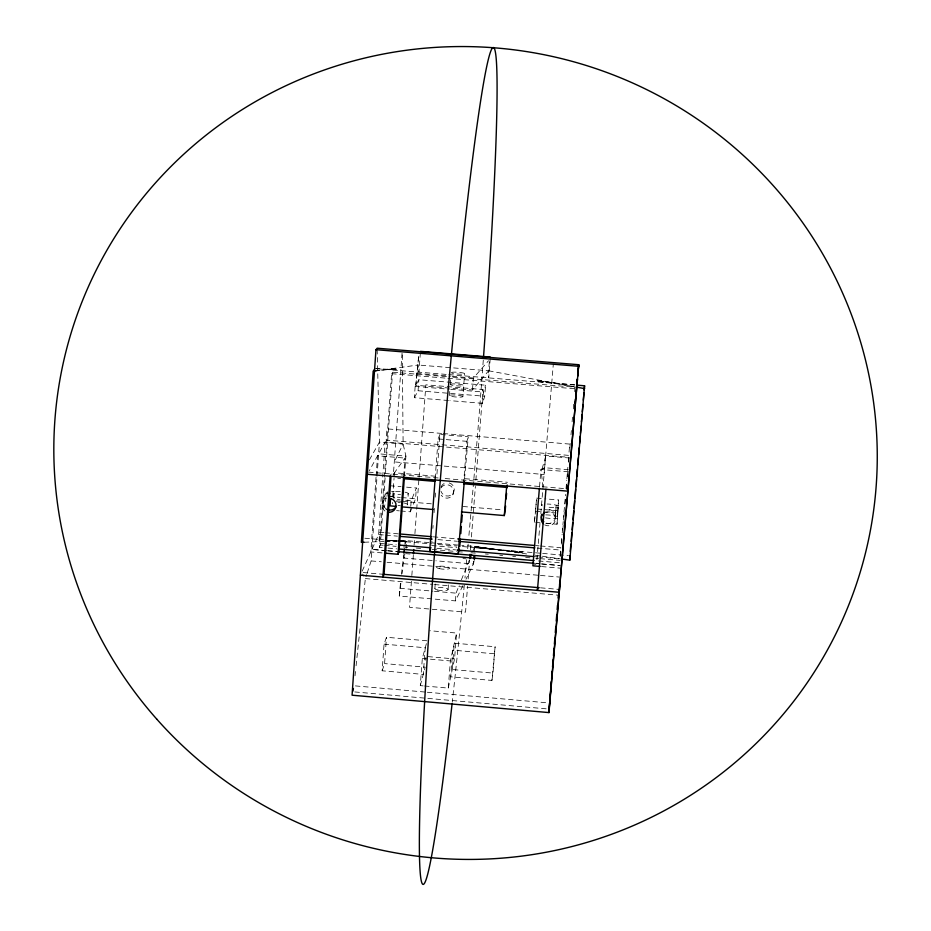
<?xml version="1.0" encoding="UTF-8"?>
<svg xmlns="http://www.w3.org/2000/svg" width="931" height="931" viewBox="0 0 931 931"><rect width="100%" height="100%" fill="white"/><g stroke="black" fill="none" stroke-linecap="round" stroke-linejoin="round"><path stroke-width="0.7" stroke-dasharray="4.66 3.49" d="M568.632 461.601L568.725 457.284L385.166 441.946L369.246 470.842M560.567 555.702L560.753 550.081L536.186 547.987M545.717 523.269L557.017 524.234L558.216 507.5L556.086 507.325A8.379 1.583 4.9 0 1 545.88 506.813M545.741 514.89A8.379 1.629 4.9 0 1 555.26 516.1L557.378 516.286L558.542 499.982L544.844 498.83M557.017 524.234L558.216 507.5M557.378 516.286L558.542 499.982M555.47 518.939L555.586 516.624A7.134 6.994 5.1 0 0 545.706 510.025M376.031 477.312L370.817 551.943L382.269 552.921M376.136 475.881L377.544 455.783L404.973 458.087L405.916 456.097L403.123 444.099L402.285 353.152M367.14 573.135L371.143 560.916L379.441 442.109L377.171 349.649M362.182 571.145L378.638 534.557L385.166 441.946M382.222 547.603L379.324 547.347L391.59 373.668L392.556 372.202L447.602 376.729M379.324 547.347L380.348 545.007L385.329 474.449M385.434 473.006L392.556 372.202M390.461 493.325L386.19 492.965L385.422 503.892L382.816 509.455L386.959 509.804M387.04 496.386L387.424 490.951M402.052 353.163L393.417 474.193L404.973 458.087L403.728 475.31M392.766 496.363L394.046 478.325M394.15 476.928L394.453 472.773L436.779 476.335L439.921 434.428L468.281 436.79L464.313 481.246M392.579 503.811L392.684 502.449M393.068 496.979L393.313 493.57A8.356 1.583 4.1 0 0 400.551 494.698M393.766 498.329L394.244 491.533A8.356 1.583 4.1 0 1 400.249 491.51M384.049 644.147L425.258 647.743L423.256 674.405L382.152 670.785L384.049 644.147L386.47 637.27L427.154 640.807M382.152 670.785L384.573 663.594L386.47 637.27M404.45 476.393L405.916 456.097L378.626 453.816M462.882 585.634L455.445 600.902L399.271 596.049L400.644 581.281M448.463 400.516L414.342 397.688L415.168 386.412L418.869 379.72L485.586 385.213L484.725 396.257L482.572 403.332L449.882 400.633M415.785 385.294L418.775 355.246L415.785 385.294L472.459 389.973L488.612 370.782L489.38 361.019M407.487 504.427L408.29 493.535M404.38 554.026L402.122 573.543M404.962 545.962L405.357 540.574L435.743 543.169M406.102 548.382L406.393 544.426M420.358 352.733L418.938 372.156L418.124 364.999L373.18 371.225L395.989 368.676L384.817 369.619L396.338 369.246L384.817 369.619M414.342 397.688L418.066 390.752L418.869 379.72M400.726 510.979L410.373 511.794L410.676 507.639M410.78 506.255L411.188 500.727L416.366 487.984L402.436 486.82M410.373 511.794L415.575 498.725L416.366 487.984M411.421 581.305L409.512 607.303L465.547 612.156L467.583 586.134M411.839 575.521L413.329 555.295M414.074 545.182L414.493 539.41M414.923 533.626L418.962 478.72M419.066 477.277L425.863 384.817L482.968 389.53L475.497 484.946M435.149 478.546L438.117 438.932L439.921 434.428M448.102 589.521L448.474 584.412M423.093 685.879L420.288 685.623L422.325 658.485L426.77 642.204M431.705 544.1L431.914 541.237M432.88 528.389L433.101 525.526M434.055 512.678L434.381 508.384M435.219 497.166L435.533 492.999M425.7 660.219L425.909 657.449M434.858 588.613L435.243 583.562M449.452 395.617L449.766 391.451M450.29 384.503L450.79 377.951M462.882 396.583A6.738 0.966 4.4 0 0 452.99 394.965A6.738 0.966 4.4 0 0 452.617 396.606A6.738 0.966 4.4 0 0 462.882 396.583L464.627 373.587M463.568 483.783L466.85 441.329L468.281 436.79M424.489 685.996L448.265 688.09L450.36 660.94L456.574 633.045L429.913 630.729M455.445 600.902L456.039 593.152L459.262 585.157M472.459 389.973L473.39 378.021L488.542 360.716M448.265 688.09L454.561 658.927L456.574 633.045M468.153 578.907L469.62 560.113M470.411 550L470.865 544.216M471.423 536.989L475.392 486.389M482.572 403.332L483.457 392.044L485.586 385.213M473.646 561.312L473.425 564.011L465.989 579.268M474.379 551.885L474.81 546.509L461.788 545.391M490.23 358.458L488.694 377.893L488.612 370.782L418.124 364.999M494.07 653.748L452.769 650.152L450.697 676.814L491.917 680.421L495.106 646.731L454.316 643.181L452.268 669.529L492.976 673.09L495.106 646.731M534.522 520.929L536.5 499.447M535.732 508.885L536.512 499.482M539.526 486.738L540.969 469.492L544.658 467.723L568.457 469.724M532.916 565.827L536.617 563.558L539.98 523.513M540.818 513.493L553.317 364.068M555.26 516.1L556.179 505.207A8.379 1.583 4.9 0 0 547.114 504.02M545.543 517.869A8.379 1.629 4.9 0 0 555.144 518.264L556.086 507.325M561.37 542.948L562.103 534.382M562.231 532.951L563.208 521.535M563.325 520.103L565.536 494.408M566.025 488.694L566.758 480.128M566.886 478.697L567.863 467.281M568.352 461.567L568.725 457.284M560.59 556.051L560.962 551.722M561.73 544.111L562.068 538.735M562.813 530.076L563.313 524.304M563.93 517.089L564.43 511.317M565.047 504.102L565.536 498.329M566.432 489.462L566.781 483.899M567.398 476.684L567.898 470.911M568.632 462.253L569.132 456.493M569.877 447.834L570.249 443.505M570.994 434.847L571.366 430.518M572.1 421.859L572.6 416.087M573.345 408.907L573.717 403.1M574.706 391.555L575.079 387.226L449.056 376.857M534.406 522.314L535.337 512.911M355.014 675.778L355.467 671.484M356.073 665.77L365.359 578.582L366.698 574.497M401.447 574.264L403.728 554.608M405.032 543.378L405.357 540.574L398.154 540.748M399.271 596.049L401.226 580.572M491.917 680.421L492.976 673.09M545.589 456.562L542.017 469.143L543.169 468.374L541.714 469.305L543.646 468.212M474.17 560.66L473.425 564.011L435.871 560.788M420.288 685.623L425.176 667.143L384.573 663.594M452.955 494.454L453.595 492.371M482.467 391.09L482.968 389.53M461.404 579.827L469.445 559.834M472.657 551.839L474.81 546.509L522.349 552.921L474.81 546.509L475.345 547.661L522.489 552.095L475.345 547.661L498.737 549.802L474.81 546.509L526.62 553.957M382.187 503.054L383.246 500.831M386.19 492.965L383.607 498.388L386.365 498.62M393.243 475.264L394.453 472.773M390.124 476.195L391.195 474.007M369.409 459.821L379.441 442.109L403.123 444.099L394.29 461.904L544.065 474.484L545.636 456.004L569.458 457.994M373.18 371.225L385.248 369.56L396.687 369.805L375.135 368.56M364.196 542.249L384.061 541.435M385.481 541.376L396.839 540.923M398.259 540.864L405.357 540.574L406.579 541.795L398.328 541.237M397.362 540.876L389.228 541.039M398.701 540.83L405.357 540.574L401.494 540.713M385.19 541.051L396.711 540.783M388.646 540.539L395.419 540.911M385.946 540.411L396.955 541.144M397.944 541.155L406.579 541.795L398.212 541.132M376.555 368.676L447.415 374.506M448.835 374.623L574.567 384.957M416.646 373.354L450.697 376.159M452.105 376.275L473.39 378.021M391.59 373.668L446.484 378.184M447.927 378.312L575.067 388.774M415.168 386.412L449.312 389.228M450.732 389.344L483.457 392.044M418.066 390.752L484.725 396.257M441.655 433.415L386.959 428.854L386.167 440.119L568.76 455.375L569.725 444.087L443.086 433.532M438.117 438.932L466.85 441.329M568.41 471.784L540.969 469.492L543.029 486.785M465.046 478.709L507.488 482.281M368.56 472.098L439.444 478.057M445.169 478.546L568.05 488.891M397.758 478.243L400.621 478.487M389.903 485.761L401.04 486.692M536.628 498.132L543.471 498.713M391.52 491.3L394.244 491.533M556.179 505.207L558.309 505.393M389.135 496.491L400.272 497.433M401.668 497.55L415.575 498.725M537.094 509.001L557.634 510.735M397.397 499.551L400.155 499.784M405.672 500.261L411.188 500.727M535.337 511.224L557.96 513.144M396.687 500.89L400.912 501.239M402.32 501.367L431.891 503.869M462.893 506.487L502.414 509.839M555.144 518.264L557.285 518.451M396.594 510.63L399.352 510.863M535.825 522.431L540.061 522.791M384.014 532.625L379.673 532.253L378.882 543.332L396.269 544.81M385.469 532.753L398.515 533.859M433.299 536.826L457.936 538.933M536.198 545.601L539.096 545.845M540.55 545.973L560.846 547.707L559.892 558.798L539.619 557.064M378.638 534.557L384.422 535.046M385.865 535.174L397.432 536.151M437.896 539.608L456.69 541.214M437.186 543.297L460.333 545.275M364.836 538.223L383.549 539.829M389.309 540.317L396.513 540.934M397.944 541.051L428.074 543.623M438.105 544.484L456.725 546.066M462.451 546.555L534.057 552.677M535.488 552.793L541.225 553.282M542.657 553.41L568.434 555.609M431.6 545.531L456.877 547.684M436.802 548.278L455.631 549.884M535.267 556.691L538.165 556.936M380.348 545.007L383.223 545.252M384.666 545.38L396.175 546.357M403.367 546.974L407.685 547.347M416.32 548.08L420.637 548.452M432.147 549.43L456.609 551.524M458.052 551.652L462.37 552.013M471.005 552.758L475.322 553.119M485.388 553.98L488.263 554.236M499.784 555.213L502.659 555.458M512.725 556.319L515.611 556.563M525.678 557.425L529.995 557.797M535.756 558.286L538.63 558.53M540.073 558.658L560.218 560.381M388.006 548.091L396.687 548.836M538.432 560.962L560.125 562.813M386.435 550.663L371.946 549.418L386.179 550.687M387.878 550.791L396.571 551.524M535.604 563.43L539.945 563.802M541.4 563.918L560.229 565.536L536.617 563.558M387.599 550.803L398.992 551.78M410.012 554.026L405.718 553.654L404.077 558.065L434.416 560.66M462.963 558.553L465.826 558.809M541.516 566.56L560.136 568.154M371.143 560.916L381.268 561.777M387.063 562.277L538.979 575.311M540.422 575.439L559.24 577.045M384.049 574.357L361.6 572.425L363.858 576.114M540.562 587.822L559.403 589.439M365.359 578.582L433.043 584.4M434.474 584.528L558.321 595.188M399.83 588.299L432.973 591.162M434.416 591.29L456.039 593.152M427.957 656.599L454.561 658.927M422.325 658.485L450.36 660.94M355.386 685.903L425.886 692.117M427.317 692.245L548.173 702.893M354.769 691.942L547.672 708.957M574.706 384.864L536.605 381.303L560.602 383.991L536.605 380.244L574.764 386.9M535.255 555.202L541.016 556.028M542.447 556.238L559.729 558.728M488.612 370.782L574.776 386.796M555.586 516.624A7.134 6.994 5.1 0 1 545.519 522.861M545.543 512.306A7.18 7.029 5.1 0 1 555.458 519.277A7.18 7.029 5.1 0 1 544.716 524.898M386.551 509.129A7.111 6.959 23.6 0 1 386.563 496.91M390.764 496.142A7.111 6.959 23.6 0 1 394.965 498.178M396.757 501.099A7.111 6.959 23.6 0 1 396.932 501.797M384.957 511.038A7.145 6.994 23.6 0 1 386.167 498.807M404.962 492.15A8.356 1.583 4.1 0 1 405.02 494.687M403.833 502.949A8.344 1.618 4.1 0 1 407.103 505.021M400.272 505.661A8.344 1.618 4.1 0 1 398.037 505.498M398.037 502.286A8.344 1.618 4.1 0 1 400.423 502.461M542.412 505.824A8.379 1.583 4.9 0 1 542.377 504.439M440.991 487.867A6.843 6.715 18 0 1 451.151 486.308A6.843 6.715 18 0 1 451.442 496.444A6.843 6.715 18 0 1 441.201 495.234M449.219 482.933A6.808 6.68 18 0 1 452.396 494.058A6.808 6.68 18 0 1 441.003 491.312M441.108 487.006A6.808 6.68 18 0 1 445.46 482.98M450.348 384.317A6.75 0.931 4.4 0 1 460.601 384.433A6.75 0.931 4.4 0 1 460.729 386.004A6.75 0.931 4.4 0 1 450.371 384.596M451.57 372.377A6.761 0.896 4.4 0 1 461.916 372.737A6.761 0.896 4.4 0 1 461.939 374.169A6.761 0.896 4.4 0 1 451.582 372.982M483.282 360.157A419.869 16.688 -85.2 0 1 468.654 538.339M468.13 544.065A419.869 16.688 -85.2 0 1 467.606 549.767M466.687 559.706A419.869 16.688 -85.2 0 1 464.965 578.058M464.301 585.075A419.869 16.688 -85.2 0 1 452.257 702.149M437.71 590.068A6.633 1.536 4.3 0 0 448.079 589.672A6.633 1.536 4.3 0 0 438.664 587.473A6.633 1.536 4.3 0 0 437.71 590.068M439.467 568.666A6.645 1.478 4.3 0 0 449.731 568.259A6.645 1.478 4.3 0 0 440.13 566.164A6.645 1.478 4.3 0 0 439.467 568.666"/><path stroke-width="1.4" d="M561.16 558.937L569.795 560.171L569.865 555.726M568.108 486.017L567.991 491.172L367.349 474.275M559.601 583.76L559.298 592.279L360.378 575.16M548.964 712.587L578.721 364.708L377.136 348.206L375.973 349.684L352.069 695.201L548.964 712.587L549.604 703.021M390.124 476.195L382.944 577.104L384.049 574.357L390.985 476.87M390.543 498.853L390.042 505.87L395.745 506.359M385.143 553.165L398.026 554.271L403.623 476.753M404.345 477.847L398.992 551.78L398.026 554.271M413.434 553.852L413.76 549.523M459.39 549.115L458.157 553.887L429.691 551.455L435.149 478.546M458.157 553.887L464.313 481.246M459.798 546.497L460.356 539.352M460.798 533.638L461.345 526.492M461.683 522.21L462.23 515.064M469.736 558.67L470.074 554.329M473.856 558.623L474.065 555.935M474.414 559.543L474.729 555.574M537.664 587.566L537.443 590.405L545.95 489.31M461.404 511.922L504.299 515.565L506.58 487.413L463.568 483.783M505.242 510.072L505.58 505.905M506.138 498.958L506.592 493.395M507.046 487.844L507.267 485.063M549.721 701.578L551.35 681.457M551.583 678.583L552.164 671.391M552.514 667.073L553.095 659.893M553.445 655.575L554.026 648.383M554.376 644.077L554.829 638.329M555.295 632.568L555.76 626.819M556.226 621.07L556.691 615.321M557.157 609.572L557.506 605.255M558.088 598.074L558.321 595.188M539.41 488.181L532.916 565.827L540.085 566.432M549.115 709.085L577.488 379.045M577.732 376.264L578.721 364.708L577.72 374.751M570.238 551.408L570.866 544.204M571.11 541.33L571.855 532.683M572.111 529.809L572.728 522.605M572.984 519.731L573.729 511.084M573.973 508.198L574.602 501.006M574.846 498.12L575.602 489.485M575.847 486.599L576.475 479.395M576.72 476.521L577.348 469.317M577.72 465L578.349 457.796M578.593 454.91L579.222 447.718M579.594 443.389L580.211 436.197M580.467 433.311L581.084 426.107M581.456 421.79L582.084 414.586M582.329 411.711L582.957 404.508M583.33 400.19L583.958 392.987M584.202 390.101L584.575 385.783L577.429 385.201M569.795 560.171L584.575 385.783M574.869 403.46L575.3 399.155M575.87 393.417L576.301 389.111M576.731 384.806L577.29 379.057M403.891 553.212L404.38 548.999M504.299 515.565L505.009 511.445M558.972 591.744L559.403 589.439M352.872 691.163L353.408 688.475M429.691 551.455L430.459 549.081M469.98 558.495L471.586 554.504M374.483 369.444L373.18 371.225L361.356 542.366L364.196 542.249M420.463 351.348L490.334 357.062M375.973 349.684L578.733 366.29M403.484 478.72L434.94 481.374M401.447 506.848L432.834 509.501M399.958 533.987L431.844 536.71M457.936 538.933L534.755 545.473M400.318 536.396L432.112 539.119M458.133 541.33L534.743 547.87M399.155 545.066L431.018 547.789M457.074 550.012L533.824 556.575M399.574 549.081L534.091 560.59M398.014 551.652L534.161 563.302M383.258 574.287L539.189 587.694M576.184 387.052L584.656 388.634M543.797 521.779A7.134 6.994 5.1 0 1 541.679 514.249M543.145 523.688A7.18 7.029 5.1 0 1 544.309 512.946M396.187 506.557A7.111 6.959 23.6 0 1 387.808 509.688M389.018 498.294A7.145 6.994 23.6 0 1 396.047 506.185A7.145 6.994 23.6 0 1 387.471 512.143M452.105 703.557A419.869 16.688 -85.2 0 1 422.325 745.836A419.869 16.688 -85.2 0 1 481.024 98.407A419.869 16.688 -85.2 0 1 483.492 357.341M156.734 719.104A412.282 405.881 17.2 0 0 855.775 585.983A412.282 405.881 17.2 0 0 384.107 53.882A412.282 405.881 17.2 0 0 156.734 719.104"/></g></svg>
